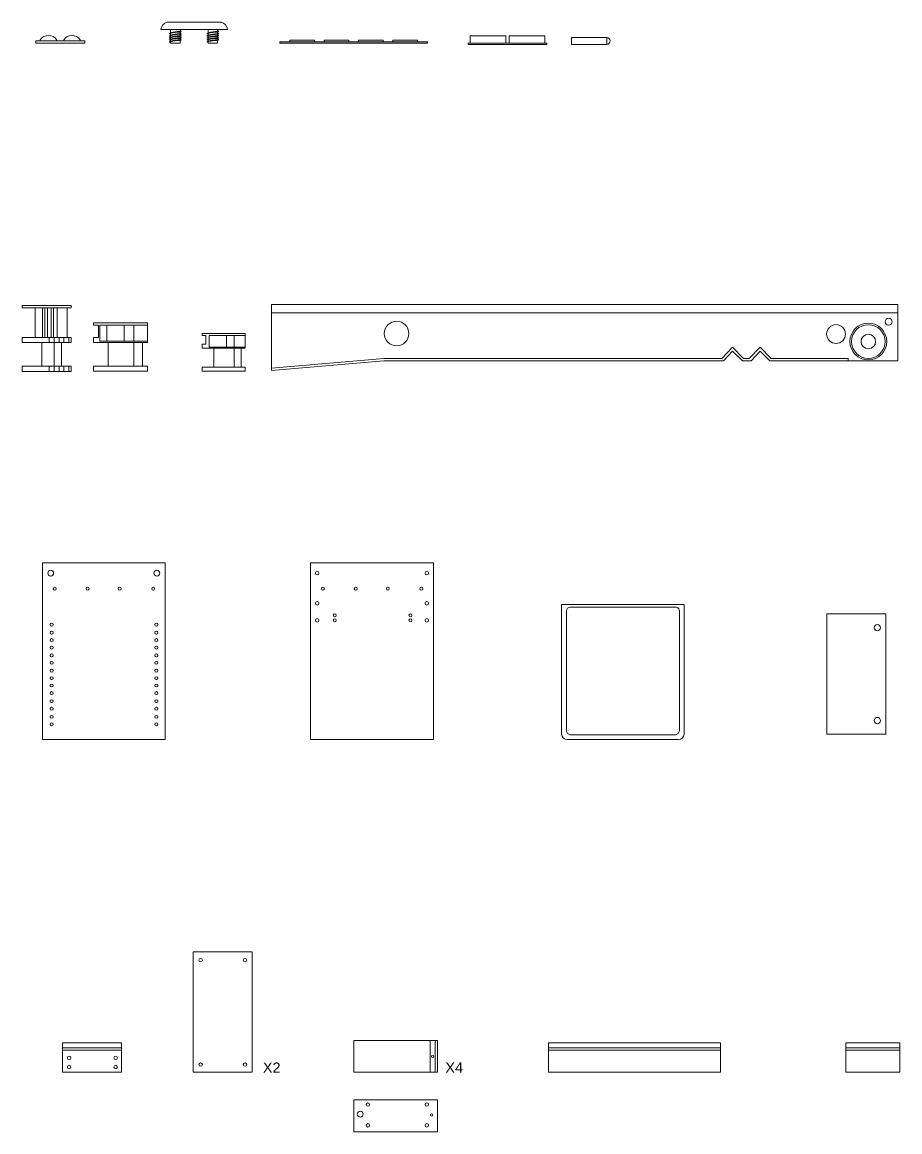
# Model space of a CAD drawing. Header units: centimetres. Extents: x -1003 to 569, y -138 to 1119.
# Drawn here: x -380 to -22.8, y -138.4 to 313.4 of the extents above; entities that cross this region are included whole.
import ezdxf

# ---------------------------------------------------------------- set-up
doc = ezdxf.new("R2010")
doc.units = ezdxf.units.CM
doc.header["$MEASUREMENT"] = 0
doc.layers.add('dettagli', color=4, linetype='Continuous', lineweight=13)
doc.styles.get("Standard").update_dxf_attribs({"font": 'arial.ttf'})

msp = doc.modelspace()

# ---------------------------------------------------------------- linework, layer by layer
at = {"layer": 'dettagli', "lineweight": 5}
for p, q in [((-296.52, 310.37), (-323.64, 310.37)), ((-372.66, 306.21), (-372.66, 306.21)), ((-372.66, 306.21), (-372.66, 306.21)), ((-372.66, 306.21), (-372.66, 305.81)), ((-366.03, 306.21), (-366.03, 305.81)), ((-363.11, 306.21), (-363.11, 305.81)), ((-356.48, 306.21), (-356.48, 305.81)), ((-315.8, 304.81), (-319.64, 304.81)), ((-300.52, 304.81), (-304.36, 304.81)), ((-156.43, 304.31), (-142.03, 304.31)), ((-142.03, 304.31), (-142.03, 307.19)), ((-278.56, 195.02), (-23.55, 195.02)), ((-348.5, 190), (-329.03, 190)), ((-303.95, 185.77), (-289.25, 185.77)), ((-369.04, 182.97), (-369.04, 185)), ((-367.04, 182.97), (-367.04, 185)), ((-367.04, 182.97), (-364.04, 182.97)), ((-365.04, 182.97), (-365.04, 185)), ((-363.04, 182.97), (-363.04, 185)), ((-361.04, 182.97), (-361.04, 185)), ((-369.04, 171.33), (-369.04, 173.37)), ((-367.04, 171.33), (-367.04, 173.37)), ((-367.04, 173.37), (-364.04, 173.37)), ((-365.04, 171.33), (-365.04, 173.37)), ((-363.04, 171.33), (-363.04, 173.37)), ((-361.04, 171.33), (-361.04, 173.37))]:
    msp.add_line(p, q, dxfattribs=at)
at = {"layer": 'dettagli'}
for p, q in [((-160.53, 76.23), (-160.53, 23.52)), ((-110.53, 76.23), (-110.53, 23.52)), ((-213.92, -107.68), (-213.92, -101.21)), ((-213.92, -101.21), (-213.92, -114.21)), ((-211.92, -114.21), (-211.92, -101.21)), ((-363.66, -104.21), (-339.66, -104.21)), ((-363.66, -105.21), (-339.66, -105.21)), ((-211.92, -107.68), (-211.92, -114.21)), ((-165.76, -104.21), (-95.76, -104.21)), ((-165.76, -105.21), (-95.76, -105.21)), ((-44.79, -104.21), (-22.79, -104.21)), ((-44.79, -105.21), (-22.79, -105.21))]:
    msp.add_line(p, q, dxfattribs=at)
at = {"layer": 'dettagli', "lineweight": 5}
for points in [[(-299.08, 313.37), (-299.08, 313.37), (-321.08, 313.37), (-321.08, 313.37)], [(-319.64, 304.81), (-319.64, 310.37), (-315.8, 310.37), (-315.8, 304.81)], [(-304.36, 304.81), (-304.36, 310.37), (-300.52, 310.37), (-300.52, 304.81)], [(-197.68, 304.81), (-197.68, 307.81), (-183.15, 307.81), (-183.15, 304.81)], [(-181.82, 304.81), (-181.82, 307.81), (-167.33, 307.81), (-167.33, 304.81)], [(-374.51, 304.81), (-354.51, 304.81), (-354.51, 305.81), (-374.51, 305.81), (-374.51, 304.81)], [(-275.11, 304.81), (-215.11, 304.81), (-215.11, 305.31), (-275.11, 305.31), (-275.11, 304.81)], [(-271.11, 305.31), (-271.11, 306.01), (-261.11, 306.01), (-261.11, 305.31)], [(-257.11, 305.31), (-257.11, 306.01), (-247.11, 306.01), (-247.11, 305.31)], [(-243.11, 305.31), (-243.11, 306.01), (-233.11, 306.01), (-233.11, 305.31)], [(-229.11, 305.31), (-229.11, 306.01), (-219.11, 306.01), (-219.11, 305.31)], [(-198.52, 304.31), (-166.52, 304.31), (-166.52, 304.81), (-198.52, 304.81), (-198.52, 304.31)], [(-142.03, 307.19), (-156.43, 307.19), (-156.43, 304.31)], [(-380.04, 197), (-360.04, 197), (-360.04, 198), (-380.04, 198), (-380.04, 197)], [(-371.8, 197), (-374.8, 197), (-374.8, 185)], [(-370.8, 197), (-371.8, 197), (-371.8, 185)], [(-369.8, 197), (-370.8, 197), (-370.8, 185)], [(-369.8, 185), (-369.8, 197), (-368.3, 197), (-368.3, 185)], [(-368.3, 197), (-367.3, 197), (-367.3, 185)], [(-367.3, 197), (-365.8, 197), (-365.8, 185)], [(-365.8, 197), (-361.8, 197), (-361.8, 185)], [(-278.56, 171.61), (-278.56, 198.47), (-23.55, 198.47)], [(-23.55, 198.47), (-23.55, 175.42), (-43.76, 175.42)], [(-351, 171.33), (-351, 173.37), (-345, 173.37), (-345, 182.97), (-351, 182.97), (-351, 185), (-349, 185), (-349, 190), (-351, 190), (-351, 191), (-329.03, 191)], [(-351, 171.33), (-329.03, 171.33), (-329.03, 173.37), (-331.03, 173.37), (-331.03, 182.97), (-329.03, 182.97), (-329.03, 191)], [(-348.5, 190), (-348.5, 183.5), (-329.03, 183.5)], [(-334.58, 190), (-334.58, 183.5), (-338.58, 183.5), (-338.58, 190), (-345.58, 190), (-345.58, 183.5)], [(-306.83, 171.33), (-306.83, 172.96), (-302.03, 172.96), (-302.03, 180.64), (-306.83, 180.64), (-306.83, 182.27), (-305.23, 182.27), (-305.23, 185.77), (-306.83, 185.77), (-306.83, 186.57), (-289.25, 186.57)], [(-306.83, 171.33), (-289.25, 171.33), (-289.25, 172.96), (-290.85, 172.96), (-290.85, 180.64), (-289.25, 180.64), (-289.25, 186.57)], [(-303.95, 185.77), (-303.95, 181.07), (-289.25, 181.07)], [(-293.69, 185.77), (-293.69, 181.07), (-296.89, 181.07), (-296.89, 185.77), (-296.89, 185.77), (-296.89, 185.77)], [(-380.04, 173.37), (-380.04, 171.1), (-360.04, 171.1), (-360.04, 173.37), (-364.04, 173.37), (-364.04, 182.97), (-360.04, 182.97), (-360.04, 185), (-380.04, 185), (-380.04, 182.97), (-372.04, 182.97), (-372.04, 173.37), (-380.04, 173.37)], [(-372.04, 182.97), (-367.04, 182.97), (-367.04, 173.37), (-372.04, 173.37)], [(-345, 182.97), (-331.03, 182.97)], [(-334.58, 182.97), (-334.58, 173.37), (-331.03, 173.37), (-345, 173.37)], [(-75.22, 176.42), (-79.69, 181.07), (-84.05, 176.42), (-86.36, 176.42), (-90.84, 181.07), (-95.3, 176.42)], [(-302.03, 180.64), (-290.85, 180.64)], [(-293.69, 180.64), (-293.69, 172.96), (-290.85, 172.96), (-302.03, 172.96)], [(-95.3, 176.42), (-232.89, 176.42), (-278.56, 172.47)], [(-94.5, 175.42), (-90.84, 179.35), (-86.84, 175.42)], [(-84.05, 176.42), (-86.36, 176.42)], [(-83.33, 175.42), (-79.66, 179.35), (-75.66, 175.42)], [(-75.66, 175.42), (-43.76, 175.42), (-43.76, 176.42)], [(-43.76, 176.42), (-75.22, 176.42)], [(-278.56, 171.61), (-232.89, 175.42), (-94.5, 175.42)], [(-86.84, 175.42), (-83.33, 175.42)]]:
    msp.add_lwpolyline(points, dxfattribs=at)
at = {"layer": 'dettagli'}
for points in [[(-371.84, 93.23), (-321.84, 93.23), (-321.84, 21.23), (-371.84, 21.23), (-371.84, 93.23)], [(-262.67, 93.23), (-212.67, 93.23), (-212.67, 21.23), (-262.67, 21.23), (-262.67, 93.23)], [(-160.53, 76.23), (-110.53, 76.23)], [(-158.53, 24.85), (-158.53, 73.62)], [(-156.93, 75.23), (-113.75, 75.23)], [(-112.53, 73.7), (-112.53, 24.85)], [(-52.5, 72.52), (-28.5, 72.52), (-28.5, 23.52), (-52.5, 23.52), (-52.5, 72.52)], [(-114.12, 23.23), (-156.93, 23.23)], [(-112.81, 21.23), (-158.24, 21.23)], [(-286.44, -65.21), (-310.44, -65.21), (-310.44, -114.21), (-286.44, -114.21)], [(-286.44, -65.21), (-286.44, -114.21)], [(-363.66, -102.21), (-339.66, -102.21), (-339.66, -114.21), (-363.66, -114.21), (-363.66, -102.21)], [(-244.99, -114.21), (-244.99, -101.21), (-210.99, -101.21), (-210.99, -114.21), (-244.99, -114.21)], [(-165.76, -114.21), (-95.76, -114.21), (-95.76, -102.21), (-165.76, -102.21), (-165.76, -114.21)], [(-44.79, -114.21), (-22.79, -114.21), (-22.79, -102.21), (-44.79, -102.21), (-44.79, -114.21)], [(-244.99, -138.44), (-244.99, -125.44), (-210.99, -125.44), (-210.99, -138.44), (-244.99, -138.44)]]:
    msp.add_lwpolyline(points, dxfattribs=at)
at = {"layer": 'dettagli', "lineweight": 5}
for centre, radius in [((-227.63, 186.6), 5), ((-48.75, 186.4), 3.83), ((-35.6, 183.34), 7.49), ((-35.6, 183.34), 6.85), ((-27.32, 191.39), 1.42), ((-35.6, 183.34), 2.95)]:
    msp.add_circle(centre, radius, dxfattribs=at)
at = {"layer": 'dettagli'}
for centre, radius in [((-368.44, 89.03), 1.18), ((-325.21, 89.03), 1.18), ((-259.98, 89.03), 0.71), ((-215.33, 89.03), 0.71), ((-366.79, 82.7), 0.6), ((-353.43, 82.7), 0.6), ((-340.36, 82.7), 0.6), ((-326.72, 82.7), 0.6), ((-257.62, 82.7), 0.6), ((-244.26, 82.7), 0.6), ((-231.2, 82.7), 0.6), ((-217.56, 82.7), 0.6), ((-259.98, 76.72), 0.71), ((-215.33, 76.72), 0.71), ((-252.82, 71.87), 0.6), ((-222.01, 71.87), 0.6), ((-368.05, 68.06), 0.6), ((-325.43, 68.06), 0.6), ((-259.98, 69.83), 0.71), ((-252.82, 69.83), 0.6), ((-222.01, 69.83), 0.6), ((-215.33, 69.83), 0.71), ((-31.93, 66.82), 1.3), ((-368.05, 64.78), 0.6), ((-325.43, 64.78), 0.6), ((-368.05, 61.78), 0.6), ((-368.05, 58.73), 0.6), ((-325.43, 61.78), 0.6), ((-325.43, 58.73), 0.6), ((-368.05, 55.56), 0.6), ((-325.43, 55.56), 0.6), ((-368.05, 52.51), 0.6), ((-368.05, 49.34), 0.6), ((-325.43, 52.51), 0.6), ((-325.43, 49.34), 0.6), ((-368.05, 46.26), 0.6), ((-325.43, 46.26), 0.6), ((-368.05, 43.28), 0.6), ((-368.05, 40.2), 0.6), ((-325.43, 43.28), 0.6), ((-325.43, 40.2), 0.6), ((-368.05, 36.91), 0.6), ((-325.43, 36.91), 0.6), ((-368.05, 33.82), 0.6), ((-325.43, 33.82), 0.6), ((-368.05, 30.53), 0.6), ((-368.05, 27.49), 0.6), ((-325.43, 30.53), 0.6), ((-325.43, 27.49), 0.6), ((-31.93, 29), 1.3), ((-307.41, -68.54), 0.7), ((-289.34, -68.54), 0.7), ((-360.94, -108.3), 0.71), ((-341.98, -108.3), 0.71), ((-212.92, -107.68), 0.448), ((-360.94, -112.08), 0.71), ((-341.98, -112.08), 0.71), ((-307.41, -111.06), 0.7), ((-289.34, -111.06), 0.7), ((-242.44, -131.28), 1.22), ((-239.32, -127.35), 0.7), ((-215.33, -127.35), 0.7), ((-239.32, -135.79), 0.7), ((-215.33, -135.79), 0.7), ((-213.37, -131.59), 0.448)]:
    msp.add_circle(centre, radius, dxfattribs=at)
at = {"layer": 'dettagli', "lineweight": 5}
for centre, radius, start, end in [((-320.16, 310), 3.49, 105.2033, 173.9185), ((-299.99, 310), 3.49, 6.0815, 74.7967), ((-369.35, 303.95), 4.01, 34.2949, 145.7051), ((-359.8, 303.95), 4.01, 34.2949, 145.7051), ((-319.67, 308.47), 0.531, 86.5276, 147.6662), ((-319.48, 309.29), 0.831, 219.7871, 259.0756), ((-319.67, 307.55), 0.531, 86.5276, 147.6662), ((-319.48, 308.37), 0.831, 219.7871, 259.0756), ((-319.67, 306.72), 0.531, 86.5276, 147.6662), ((-315.88, 297.54), 12.06, 89.6106, 108.1487), ((-315.51, 295.74), 13.62, 91.1868, 107.62), ((-315.88, 296.62), 12.06, 89.6106, 108.1487), ((-315.51, 294.82), 13.62, 91.1868, 107.62), ((-315.88, 295.78), 12.06, 89.6106, 108.1487), ((-315.51, 293.99), 13.62, 91.1868, 107.62), ((-315.95, 309.07), 0.831, 39.7871, 79.0756), ((-315.76, 309.89), 0.531, 266.5276, 327.6662), ((-315.95, 308.15), 0.831, 39.7871, 79.0756), ((-315.76, 308.96), 0.531, 266.5276, 327.6662), ((-315.95, 307.32), 0.831, 39.7871, 79.0756), ((-315.76, 308.13), 0.531, 266.5276, 327.6662), ((-315.95, 306.48), 0.831, 39.7871, 79.0756), ((-304.39, 308.47), 0.531, 86.5276, 147.6662), ((-304.2, 309.29), 0.831, 219.7871, 259.0756), ((-304.39, 307.55), 0.531, 86.5276, 147.6662), ((-304.2, 308.37), 0.831, 219.7871, 259.0756), ((-304.39, 306.72), 0.531, 86.5276, 147.6662), ((-300.6, 297.54), 12.06, 89.6106, 108.1487), ((-300.24, 295.74), 13.62, 91.1868, 107.62), ((-300.6, 296.62), 12.06, 89.6106, 108.1487), ((-300.24, 294.82), 13.62, 91.1868, 107.62), ((-300.6, 295.78), 12.06, 89.6106, 108.1487), ((-300.24, 293.99), 13.62, 91.1868, 107.62), ((-300.68, 309.07), 0.831, 39.7871, 79.0756), ((-300.49, 309.89), 0.531, 266.5276, 327.6662), ((-300.68, 308.15), 0.831, 39.7871, 79.0756), ((-300.49, 308.96), 0.531, 266.5276, 327.6662), ((-300.68, 307.32), 0.831, 39.7871, 79.0756), ((-300.49, 308.13), 0.531, 266.5276, 327.6662), ((-300.68, 306.48), 0.831, 39.7871, 79.0756), ((-319.48, 307.53), 0.831, 219.7871, 259.0756), ((-319.67, 305.88), 0.531, 86.5276, 147.6662), ((-319.48, 306.7), 0.831, 219.7871, 259.0756), ((-319.67, 305.09), 0.531, 86.5276, 147.6662), ((-319.48, 305.9), 0.831, 219.7871, 259.0756), ((-315.88, 294.95), 12.06, 89.6106, 108.1487), ((-315.51, 293.15), 13.62, 91.1868, 107.62), ((-315.88, 294.15), 12.06, 89.6106, 108.1487), ((-315.51, 292.36), 13.62, 91.1868, 107.62), ((-315.76, 307.3), 0.531, 266.5276, 327.6662), ((-315.95, 305.68), 0.831, 39.7871, 79.0756), ((-315.76, 306.5), 0.531, 266.5276, 327.6662), ((-304.2, 307.53), 0.831, 219.7871, 259.0756), ((-304.39, 305.88), 0.531, 86.5276, 147.6662), ((-304.2, 306.7), 0.831, 219.7871, 259.0756), ((-304.39, 305.09), 0.531, 86.5276, 147.6662), ((-304.2, 305.9), 0.831, 219.7871, 259.0756), ((-300.6, 294.95), 12.06, 89.6106, 108.1487), ((-300.24, 293.15), 13.62, 91.1868, 107.62), ((-300.6, 294.15), 12.06, 89.6106, 108.1487), ((-300.24, 292.36), 13.62, 91.1868, 107.62), ((-300.49, 307.3), 0.531, 266.5276, 327.6662), ((-300.68, 305.68), 0.831, 39.7871, 79.0756), ((-300.49, 306.5), 0.531, 266.5276, 327.6662), ((-142.18, 305.75), 1.45, 275.9521, 84.0479)]:
    msp.add_arc(centre, radius, start, end, dxfattribs=at)
at = {"layer": 'dettagli'}
for centre, radius, start, end in [((-156.71, 73.43), 1.82, 96.7536, 173.9642), ((-114.34, 73.51), 1.82, 353.9642, 71.1748), ((-157.88, 23.88), 2.67, 187.7207, 262.3215), ((-156.71, 25.04), 1.82, 186.0358, 263.2464), ((-114.34, 25.04), 1.82, 276.7536, 353.9642), ((-113.17, 23.88), 2.67, 277.6785, 352.2793)]:
    msp.add_arc(centre, radius, start, end, dxfattribs=at)

# ---------------------------------------------------------------- texts
at = {"layer": 'dettagli', "char_height": 4.2, "attachment_point": 1}
for s, insert in [('X2', (-282.06, -110.23)), ('X4', (-207.78, -110.21))]:
    msp.add_mtext_dynamic_manual_height_columns(s, width=39.3713, gutter_width=1, heights=[0], dxfattribs=dict(at, insert=insert))

doc.saveas('drawing.dxf')
